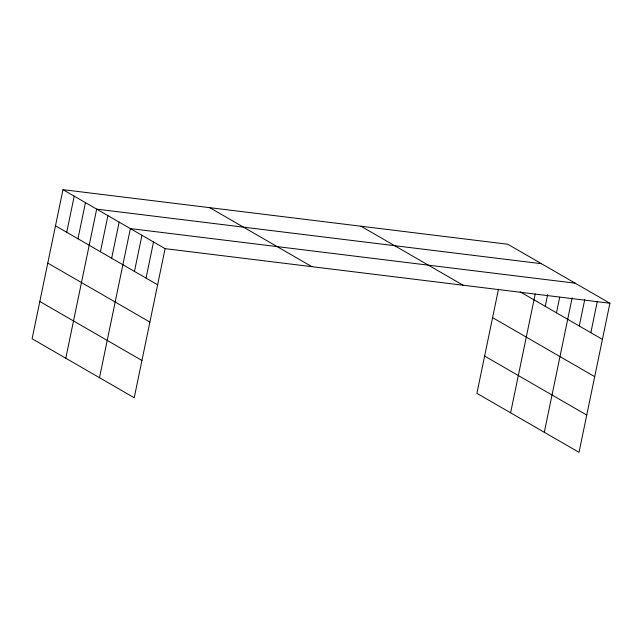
<?xml version="1.0" encoding="UTF-8"?>
<svg xmlns="http://www.w3.org/2000/svg" width="642" height="642" viewBox="0 0 642 642"><rect width="100%" height="100%" fill="white"/><g stroke="black" fill="none" stroke-linecap="round" stroke-linejoin="round"><path stroke-width="0.96" d="M62.98 189.663L32.1 338.759L134.218 397.759L165.098 248.655L62.98 189.663L507.782 244.241L609.9 303.241L579.02 452.337L476.902 393.345L498.473 289.205M66.728 232.284L74.207 196.155M77.963 238.776L85.442 202.639M65.797 358.228L96.677 209.132L541.479 263.71M100.425 251.752L107.912 215.624M111.66 258.245L119.139 222.108M99.494 377.697L130.374 228.6L575.184 283.178M134.467 271.422L141.946 235.285M146.039 278.106L153.518 241.97M510.607 412.814L535.211 293.988M545.235 306.338L547.658 294.614M556.462 312.823L559.704 297.198M544.304 432.283L572.142 297.832M579.269 326L584.734 299.629M590.841 332.684L597.317 301.435M165.098 248.655L609.9 303.241M520.172 291.861L602.421 339.369M360.997 226.233L463.115 285.225M492.583 317.654L594.701 376.653M484.622 356.061L586.74 415.061M209.765 207.671L311.884 266.671M55.493 225.791L157.611 284.791M47.773 263.076L149.891 322.067M39.82 301.483L141.938 360.475"/></g></svg>
